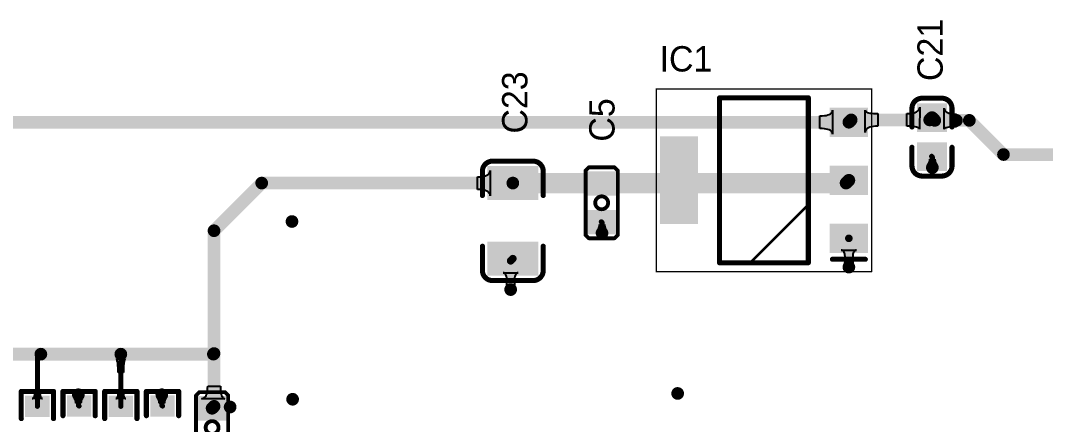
# Model space of a CAD drawing. Extents: x 244 to 457, y 184 to 319.
# Drawn here: x 345.35 to 385.78, y 266.9 to 282.83 of the extents above; entities that cross this region are included whole.
import ezdxf

# ---------------------------------------------------------------- set-up
doc = ezdxf.new("R2010")
doc.units = 0
doc.layers.get('0').update_dxf_attribs({"linetype": 'CONTINUOUS'})
for name, color, linetype in [('BOTTOMLAYER', 5, 'CONTINUOUS'), ('MECHANICAL13', 56, 'CONTINUOUS'), ('MECHANICAL15', 56, 'CONTINUOUS'), ('MULTILAYER', 9, 'CONTINUOUS'), ('TOPLAYER', 1, 'CONTINUOUS'), ('TOPOVERLAY', 2, 'CONTINUOUS'), ('TOPPASTE', 8, 'CONTINUOUS'), ('TOPSOLDER', 216, 'CONTINUOUS'), ('VIAHOLELAYER', 16, 'CONTINUOUS')]:
    doc.layers.add(name, color=color, linetype=linetype)

# ---------------------------------------------------------------- blocks, each defined once
blk = doc.blocks.new('R0603_9')
at = {"layer": 'TOPLAYER'}
for points in [[(-1.13, -0.381), (-0.495, -0.381), (-1.13, 0.381), (-0.495, 0.381)], [(0.495, -0.381), (1.13, -0.381), (0.495, 0.381), (1.13, 0.381)]]:
    blk.add_solid(points, dxfattribs=at)
at = {"layer": 'TOPOVERLAY', "const_width": 0.203}
for points in [[(-0.432, 0.637), (-1.388, 0.637)], [(-1.388, -0.637), (-1.388, 0.637)], [(1.4, 0.637), (0.33, 0.637)], [(1.4, -0.637), (1.4, 0.637)], [(-0.432, -0.637), (-1.388, -0.637)], [(1.4, -0.637), (0.33, -0.637)]]:
    blk.add_lwpolyline(points, dxfattribs=at)
at = {"layer": 'TOPOVERLAY', "const_width": 0.102}
for points in [[(-1.438, 0.637, 1), (-1.337, 0.637, 1)], [(-1.438, 0.637, 1), (-1.337, 0.637, 1)], [(-0.483, 0.637, 1), (-0.381, 0.637, 1)], [(0.279, 0.637, 1), (0.381, 0.637, 1)], [(1.349, 0.637, 1), (1.451, 0.637, 1)], [(1.349, 0.637, 1), (1.451, 0.637, 1)], [(-1.438, -0.637, 1), (-1.337, -0.637, 1)], [(-1.438, -0.637, 1), (-1.337, -0.637, 1)], [(-0.483, -0.637, 1), (-0.381, -0.637, 1)], [(0.279, -0.637, 1), (0.381, -0.637, 1)], [(1.349, -0.637, 1), (1.451, -0.637, 1)], [(1.349, -0.637, 1), (1.451, -0.637, 1)]]:
    blk.add_lwpolyline(points, format="xyb", close=True, dxfattribs=at)
at = {"layer": 'TOPPASTE'}
for points in [[(-1.13, -0.381), (-0.495, -0.381), (-1.13, 0.381), (-0.495, 0.381)], [(0.495, -0.381), (1.13, -0.381), (0.495, 0.381), (1.13, 0.381)]]:
    blk.add_solid(points, dxfattribs=at)
at = {"layer": 'TOPSOLDER'}
for points in [[(-1.232, -0.483), (-0.394, -0.483), (-1.232, 0.483), (-0.394, 0.483)], [(0.394, -0.483), (1.232, -0.483), (0.394, 0.483), (1.232, 0.483)]]:
    blk.add_solid(points, dxfattribs=at)
blk = doc.blocks.new('R0603_11')
at = {"layer": 'TOPLAYER'}
for points in [[(-1.13, -0.381), (-0.495, -0.381), (-1.13, 0.381), (-0.495, 0.381)], [(0.495, -0.381), (1.13, -0.381), (0.495, 0.381), (1.13, 0.381)]]:
    blk.add_solid(points, dxfattribs=at)
at = {"layer": 'TOPOVERLAY', "const_width": 0.203}
for points in [[(-0.432, 0.637), (-1.388, 0.637)], [(-1.388, -0.637), (-1.388, 0.637)], [(1.4, 0.637), (0.33, 0.637)], [(1.4, -0.637), (1.4, 0.637)], [(-0.432, -0.637), (-1.388, -0.637)], [(1.4, -0.637), (0.33, -0.637)]]:
    blk.add_lwpolyline(points, dxfattribs=at)
at = {"layer": 'TOPOVERLAY', "const_width": 0.102}
for points in [[(-1.438, 0.637, 1), (-1.337, 0.637, 1)], [(-1.438, 0.637, 1), (-1.337, 0.637, 1)], [(-0.483, 0.637, 1), (-0.381, 0.637, 1)], [(0.279, 0.637, 1), (0.381, 0.637, 1)], [(1.349, 0.637, 1), (1.451, 0.637, 1)], [(1.349, 0.637, 1), (1.451, 0.637, 1)], [(-1.438, -0.637, 1), (-1.337, -0.637, 1)], [(-1.438, -0.637, 1), (-1.337, -0.637, 1)], [(-0.483, -0.637, 1), (-0.381, -0.637, 1)], [(0.279, -0.637, 1), (0.381, -0.637, 1)], [(1.349, -0.637, 1), (1.451, -0.637, 1)], [(1.349, -0.637, 1), (1.451, -0.637, 1)]]:
    blk.add_lwpolyline(points, format="xyb", close=True, dxfattribs=at)
at = {"layer": 'TOPPASTE'}
for points in [[(-1.13, -0.381), (-0.495, -0.381), (-1.13, 0.381), (-0.495, 0.381)], [(0.495, -0.381), (1.13, -0.381), (0.495, 0.381), (1.13, 0.381)]]:
    blk.add_solid(points, dxfattribs=at)
at = {"layer": 'TOPSOLDER'}
for points in [[(-1.232, -0.483), (-0.394, -0.483), (-1.232, 0.483), (-0.394, 0.483)], [(0.394, -0.483), (1.232, -0.483), (0.394, 0.483), (1.232, 0.483)]]:
    blk.add_solid(points, dxfattribs=at)
blk = doc.blocks.new('SOT229P700X180_4N_17')
at = {"layer": 'MECHANICAL13', "const_width": 0.1}
for points in [[(1.752, 3.252), (-1.752, 3.252)], [(-1.752, 3.252), (-1.752, -3.252)], [(0.538, 3.252), (-1.752, 0.962)], [(1.752, 3.252), (1.752, -3.252)], [(1.752, -3.252), (-1.752, -3.252)]]:
    blk.add_lwpolyline(points, dxfattribs=at)
at = {"layer": 'MECHANICAL13', "const_width": 0.05}
for points in [[(-1.777, 3.252, 1), (-1.727, 3.252, 1)], [(-1.777, 3.252, 1), (-1.727, 3.252, 1)], [(0.513, 3.252, 1), (0.563, 3.252, 1)], [(1.727, 3.252, 1), (1.777, 3.252, 1)], [(1.727, 3.252, 1), (1.777, 3.252, 1)], [(-1.777, 0.962, 1), (-1.727, 0.962, 1)], [(-1.777, -3.252, 1), (-1.727, -3.252, 1)], [(-1.777, -3.252, 1), (-1.727, -3.252, 1)], [(1.727, -3.252, 1), (1.777, -3.252, 1)], [(1.727, -3.252, 1), (1.777, -3.252, 1)]]:
    blk.add_lwpolyline(points, format="xyb", close=True, dxfattribs=at)
at = {"layer": 'MECHANICAL15', "const_width": 0.05}
for points in [[(4.25, 3.605), (-4.25, 3.605)], [(-4.25, 3.605), (-4.25, -3.605)], [(4.25, 3.605), (4.25, -3.605)], [(4.25, -3.605), (-4.25, -3.605)]]:
    blk.add_lwpolyline(points, dxfattribs=at)
at = {"layer": 'MECHANICAL15', "const_width": 0.025}
for points in [[(-4.262, 3.605, 1), (-4.237, 3.605, 1)], [(-4.262, 3.605, 1), (-4.237, 3.605, 1)], [(4.237, 3.605, 1), (4.262, 3.605, 1)], [(4.237, 3.605, 1), (4.262, 3.605, 1)], [(-4.262, -3.605, 1), (-4.237, -3.605, 1)], [(-4.262, -3.605, 1), (-4.237, -3.605, 1)], [(4.237, -3.605, 1), (4.262, -3.605, 1)], [(4.237, -3.605, 1), (4.262, -3.605, 1)]]:
    blk.add_lwpolyline(points, format="xyb", close=True, dxfattribs=at)
at = {"layer": 'TOPLAYER'}
for points in [[(-4, 1.815), (-2.7, 1.815), (-4, 2.765), (-2.7, 2.765)], [(4, -1.625), (4, 1.625), (2.7, -1.625), (2.7, 1.625)], [(-4, -0.475), (-2.7, -0.475), (-4, 0.475), (-2.7, 0.475)], [(-4, -2.765), (-2.7, -2.765), (-4, -1.815), (-2.7, -1.815)]]:
    blk.add_solid(points, dxfattribs=at)
at = {"layer": 'TOPOVERLAY', "const_width": 0.2}
for points in [[(1.752, 3.252), (-1.752, 3.252)], [(-1.752, 3.252), (-1.752, -3.252)], [(1.752, 3.252), (1.752, -3.252)], [(-2.7, 3.115), (-4, 3.115)], [(1.752, -3.252), (-1.752, -3.252)]]:
    blk.add_lwpolyline(points, dxfattribs=at)
at = {"layer": 'TOPOVERLAY', "const_width": 0.1}
for points in [[(-1.802, 3.252, 1), (-1.702, 3.252, 1)], [(-1.802, 3.252, 1), (-1.702, 3.252, 1)], [(1.702, 3.252, 1), (1.802, 3.252, 1)], [(1.702, 3.252, 1), (1.802, 3.252, 1)], [(-4.05, 3.115, 1), (-3.95, 3.115, 1)], [(-2.75, 3.115, 1), (-2.65, 3.115, 1)], [(-1.802, -3.252, 1), (-1.702, -3.252, 1)], [(-1.802, -3.252, 1), (-1.702, -3.252, 1)], [(1.702, -3.252, 1), (1.802, -3.252, 1)], [(1.702, -3.252, 1), (1.802, -3.252, 1)]]:
    blk.add_lwpolyline(points, format="xyb", close=True, dxfattribs=at)
at = {"layer": 'TOPPASTE'}
for points in [[(-4, 1.815), (-2.7, 1.815), (-4, 2.765), (-2.7, 2.765)], [(4, -1.625), (4, 1.625), (2.7, -1.625), (2.7, 1.625)], [(-4, -0.475), (-2.7, -0.475), (-4, 0.475), (-2.7, 0.475)], [(-4, -2.765), (-2.7, -2.765), (-4, -1.815), (-2.7, -1.815)]]:
    blk.add_solid(points, dxfattribs=at)
at = {"layer": 'TOPSOLDER'}
for points in [[(-4.102, 1.713), (-2.598, 1.713), (-4.102, 2.867), (-2.598, 2.867)], [(4.102, -1.727), (4.102, 1.727), (2.598, -1.727), (2.598, 1.727)], [(-4.102, -0.577), (-2.598, -0.577), (-4.102, 0.577), (-2.598, 0.577)], [(-4.102, -2.867), (-2.598, -2.867), (-4.102, -1.713), (-2.598, -1.713)]]:
    blk.add_solid(points, dxfattribs=at)
blk = doc.blocks.new('1206_C_20')
at = {"layer": 'TOPLAYER'}
for points in [[(-2.055, -0.9), (-0.925, -0.9), (-2.055, 0.9), (-0.925, 0.9)], [(0.925, -0.9), (2.055, -0.9), (0.925, 0.9), (2.055, 0.9)]]:
    blk.add_solid(points, dxfattribs=at)
at = {"layer": 'TOPOVERLAY', "const_width": 0.2}
for points in [[(-2.355, 0.8, -0.414214), (-1.955, 1.2)], [(1.955, 1.2, -0.414214), (2.355, 0.8)], [(-1.955, -1.2, -0.414213), (-2.355, -0.8)], [(2.355, -0.8, -0.414214), (1.955, -1.2)]]:
    blk.add_lwpolyline(points, format="xyb", dxfattribs=at)
for points in [[(-1.955, 1.2), (-1, 1.2)], [(1, 1.2), (1.955, 1.2)], [(-2.355, 0.8), (-2.355, -0.8)], [(2.355, 0.8), (2.355, -0.8)], [(-1.955, -1.2), (-1, -1.2)], [(1, -1.2), (1.955, -1.2)]]:
    blk.add_lwpolyline(points, dxfattribs=at)
at = {"layer": 'TOPOVERLAY', "const_width": 0.1}
for points in [[(-2.005, 1.2, 1), (-1.905, 1.2, 1)], [(-2.005, 1.2, 1), (-1.905, 1.2, 1)], [(-1.05, 1.2, 1), (-0.95, 1.2, 1)], [(0.95, 1.2, 1), (1.05, 1.2, 1)], [(1.905, 1.2, 1), (2.005, 1.2, 1)], [(1.905, 1.2, 1), (2.005, 1.2, 1)], [(-2.405, 0.8, 1), (-2.305, 0.8, 1)], [(-2.405, 0.8, 1), (-2.305, 0.8, 1)], [(2.305, 0.8, 1), (2.405, 0.8, 1)], [(2.305, 0.8, 1), (2.405, 0.8, 1)], [(-2.405, -0.8, 1), (-2.305, -0.8, 1)], [(-2.405, -0.8, 1), (-2.305, -0.8, 1)], [(2.305, -0.8, 1), (2.405, -0.8, 1)], [(2.305, -0.8, 1), (2.405, -0.8, 1)], [(-2.005, -1.2, 1), (-1.905, -1.2, 1)], [(-2.005, -1.2, 1), (-1.905, -1.2, 1)], [(-1.05, -1.2, 1), (-0.95, -1.2, 1)], [(0.95, -1.2, 1), (1.05, -1.2, 1)], [(1.905, -1.2, 1), (2.005, -1.2, 1)], [(1.905, -1.2, 1), (2.005, -1.2, 1)]]:
    blk.add_lwpolyline(points, format="xyb", close=True, dxfattribs=at)
at = {"layer": 'TOPPASTE'}
for points in [[(-2.055, -0.9), (-0.925, -0.9), (-2.055, 0.9), (-0.925, 0.9)], [(0.925, -0.9), (2.055, -0.9), (0.925, 0.9), (2.055, 0.9)]]:
    blk.add_solid(points, dxfattribs=at)
at = {"layer": 'TOPSOLDER'}
for points in [[(-2.157, -1.002), (-0.823, -1.002), (-2.157, 1.002), (-0.823, 1.002)], [(0.823, -1.002), (2.157, -1.002), (0.823, 1.002), (2.157, 1.002)]]:
    blk.add_solid(points, dxfattribs=at)
blk = doc.blocks.new('0603_C_21')
at = {"layer": 'TOPLAYER'}
for points in [[(-1.235, -0.49), (-0.305, -0.49), (-1.235, 0.49), (-0.305, 0.49)], [(0.305, -0.49), (1.235, -0.49), (0.305, 0.49), (1.235, 0.49)]]:
    blk.add_solid(points, dxfattribs=at)
at = {"layer": 'TOPOVERLAY', "const_width": 0.2}
for points in [[(-1.535, 0.39, -0.414214), (-1.135, 0.79)], [(1.135, 0.79, -0.414213), (1.535, 0.39)], [(-1.135, -0.79, -0.414214), (-1.535, -0.39)], [(1.535, -0.39, -0.414213), (1.135, -0.79)]]:
    blk.add_lwpolyline(points, format="xyb", dxfattribs=at)
for points in [[(-1.135, 0.79), (-0.4, 0.79)], [(0.4, 0.79), (1.135, 0.79)], [(-1.535, 0.39), (-1.535, -0.39)], [(1.535, 0.39), (1.535, -0.39)], [(-1.135, -0.79), (-0.4, -0.79)], [(0.4, -0.79), (1.135, -0.79)]]:
    blk.add_lwpolyline(points, dxfattribs=at)
at = {"layer": 'TOPOVERLAY', "const_width": 0.1}
for points in [[(-1.185, 0.79, 1), (-1.085, 0.79, 1)], [(-1.185, 0.79, 1), (-1.085, 0.79, 1)], [(-0.45, 0.79, 1), (-0.35, 0.79, 1)], [(0.35, 0.79, 1), (0.45, 0.79, 1)], [(1.085, 0.79, 1), (1.185, 0.79, 1)], [(1.085, 0.79, 1), (1.185, 0.79, 1)], [(-1.585, 0.39, 1), (-1.485, 0.39, 1)], [(-1.585, 0.39, 1), (-1.485, 0.39, 1)], [(1.485, 0.39, 1), (1.585, 0.39, 1)], [(1.485, 0.39, 1), (1.585, 0.39, 1)], [(-1.585, -0.39, 1), (-1.485, -0.39, 1)], [(-1.585, -0.39, 1), (-1.485, -0.39, 1)], [(1.485, -0.39, 1), (1.585, -0.39, 1)], [(1.485, -0.39, 1), (1.585, -0.39, 1)], [(-1.185, -0.79, 1), (-1.085, -0.79, 1)], [(-1.185, -0.79, 1), (-1.085, -0.79, 1)], [(-0.45, -0.79, 1), (-0.35, -0.79, 1)], [(0.35, -0.79, 1), (0.45, -0.79, 1)], [(1.085, -0.79, 1), (1.185, -0.79, 1)], [(1.085, -0.79, 1), (1.185, -0.79, 1)]]:
    blk.add_lwpolyline(points, format="xyb", close=True, dxfattribs=at)
at = {"layer": 'TOPPASTE'}
for points in [[(-1.235, -0.49), (-0.305, -0.49), (-1.235, 0.49), (-0.305, 0.49)], [(0.305, -0.49), (1.235, -0.49), (0.305, 0.49), (1.235, 0.49)]]:
    blk.add_solid(points, dxfattribs=at)
at = {"layer": 'TOPSOLDER'}
for points in [[(-1.337, -0.592), (-0.203, -0.592), (-1.337, 0.592), (-0.203, 0.592)], [(0.203, -0.592), (1.337, -0.592), (0.203, 0.592), (1.337, 0.592)]]:
    blk.add_solid(points, dxfattribs=at)
blk = doc.blocks.new('R0603_30')
at = {"layer": 'TOPLAYER'}
for points in [[(-1.13, -0.381), (-0.495, -0.381), (-1.13, 0.381), (-0.495, 0.381)], [(0.495, -0.381), (1.13, -0.381), (0.495, 0.381), (1.13, 0.381)]]:
    blk.add_solid(points, dxfattribs=at)
at = {"layer": 'TOPOVERLAY', "const_width": 0.203}
for points in [[(-1.388, 0.637), (-0.432, 0.637)], [(-1.388, 0.637), (-1.388, -0.637)], [(0.33, 0.637), (1.4, 0.637)], [(1.4, 0.637), (1.4, -0.637)], [(-1.388, -0.637), (-0.432, -0.637)], [(0.33, -0.637), (1.4, -0.637)]]:
    blk.add_lwpolyline(points, dxfattribs=at)
at = {"layer": 'TOPOVERLAY', "const_width": 0.102}
for points in [[(-1.438, 0.637, 1), (-1.337, 0.637, 1)], [(-1.438, 0.637, 1), (-1.337, 0.637, 1)], [(-0.483, 0.637, 1), (-0.381, 0.637, 1)], [(0.279, 0.637, 1), (0.381, 0.637, 1)], [(1.349, 0.637, 1), (1.451, 0.637, 1)], [(1.349, 0.637, 1), (1.451, 0.637, 1)], [(-1.438, -0.637, 1), (-1.337, -0.637, 1)], [(-1.438, -0.637, 1), (-1.337, -0.637, 1)], [(-0.483, -0.637, 1), (-0.381, -0.637, 1)], [(0.279, -0.637, 1), (0.381, -0.637, 1)], [(1.349, -0.637, 1), (1.451, -0.637, 1)], [(1.349, -0.637, 1), (1.451, -0.637, 1)]]:
    blk.add_lwpolyline(points, format="xyb", close=True, dxfattribs=at)
at = {"layer": 'TOPPASTE'}
for points in [[(-1.13, -0.381), (-0.495, -0.381), (-1.13, 0.381), (-0.495, 0.381)], [(0.495, -0.381), (1.13, -0.381), (0.495, 0.381), (1.13, 0.381)]]:
    blk.add_solid(points, dxfattribs=at)
at = {"layer": 'TOPSOLDER'}
for points in [[(-1.232, -0.483), (-0.394, -0.483), (-1.232, 0.483), (-0.394, 0.483)], [(0.394, -0.483), (1.232, -0.483), (0.394, 0.483), (1.232, 0.483)]]:
    blk.add_solid(points, dxfattribs=at)
blk = doc.blocks.new('R0603_37')
at = {"layer": 'TOPLAYER'}
for points in [[(-1.13, -0.381), (-0.495, -0.381), (-1.13, 0.381), (-0.495, 0.381)], [(0.495, -0.381), (1.13, -0.381), (0.495, 0.381), (1.13, 0.381)]]:
    blk.add_solid(points, dxfattribs=at)
at = {"layer": 'TOPOVERLAY', "const_width": 0.203}
for points in [[(-1.388, 0.637), (-0.432, 0.637)], [(-1.388, 0.637), (-1.388, -0.637)], [(0.33, 0.637), (1.4, 0.637)], [(1.4, 0.637), (1.4, -0.637)], [(-1.388, -0.637), (-0.432, -0.637)], [(0.33, -0.637), (1.4, -0.637)]]:
    blk.add_lwpolyline(points, dxfattribs=at)
at = {"layer": 'TOPOVERLAY', "const_width": 0.102}
for points in [[(-1.438, 0.637, 1), (-1.337, 0.637, 1)], [(-1.438, 0.637, 1), (-1.337, 0.637, 1)], [(-0.483, 0.637, 1), (-0.381, 0.637, 1)], [(0.279, 0.637, 1), (0.381, 0.637, 1)], [(1.349, 0.637, 1), (1.451, 0.637, 1)], [(1.349, 0.637, 1), (1.451, 0.637, 1)], [(-1.438, -0.637, 1), (-1.337, -0.637, 1)], [(-1.438, -0.637, 1), (-1.337, -0.637, 1)], [(-0.483, -0.637, 1), (-0.381, -0.637, 1)], [(0.279, -0.637, 1), (0.381, -0.637, 1)], [(1.349, -0.637, 1), (1.451, -0.637, 1)], [(1.349, -0.637, 1), (1.451, -0.637, 1)]]:
    blk.add_lwpolyline(points, format="xyb", close=True, dxfattribs=at)
at = {"layer": 'TOPPASTE'}
for points in [[(-1.13, -0.381), (-0.495, -0.381), (-1.13, 0.381), (-0.495, 0.381)], [(0.495, -0.381), (1.13, -0.381), (0.495, 0.381), (1.13, 0.381)]]:
    blk.add_solid(points, dxfattribs=at)
at = {"layer": 'TOPSOLDER'}
for points in [[(-1.232, -0.483), (-0.394, -0.483), (-1.232, 0.483), (-0.394, 0.483)], [(0.394, -0.483), (1.232, -0.483), (0.394, 0.483), (1.232, 0.483)]]:
    blk.add_solid(points, dxfattribs=at)
blk = doc.blocks.new('C0603_55')
at = {"layer": 'TOPLAYER'}
for points in [[(-1.143, 0.508), (-1.143, -0.508), (-0.381, 0.508), (-0.381, -0.508)], [(0.381, 0.508), (0.381, -0.508), (1.143, 0.508), (1.143, -0.508)]]:
    blk.add_solid(points, dxfattribs=at)
at = {"layer": 'TOPOVERLAY', "const_width": 0.152}
for points in [[(-1.397, 0.508), (-1.27, 0.635)], [(-1.397, -0.508), (-1.397, 0.508)], [(1.27, 0.635), (-1.27, 0.635)], [(1.397, 0.508), (1.27, 0.635)], [(1.397, -0.508), (1.397, 0.508)], [(-1.27, -0.635), (-1.397, -0.508)], [(1.27, -0.635), (-1.27, -0.635)], [(1.27, -0.635), (1.397, -0.508)]]:
    blk.add_lwpolyline(points, dxfattribs=at)
at = {"layer": 'TOPOVERLAY'}
for points, const_width in [([(-1.435, 0.508, 1), (-1.359, 0.508, 1)], 0.0762), ([(-1.435, 0.508, 1), (-1.359, 0.508, 1)], 0.0762), ([(-1.308, 0.635, 1), (-1.232, 0.635, 1)], 0.0762), ([(-1.308, 0.635, 1), (-1.232, 0.635, 1)], 0.0762), ([(1.232, 0.635, 1), (1.308, 0.635, 1)], 0.0762), ([(1.232, 0.635, 1), (1.308, 0.635, 1)], 0.0762), ([(1.359, 0.508, 1), (1.435, 0.508, 1)], 0.0762), ([(1.359, 0.508, 1), (1.435, 0.508, 1)], 0.0762), ([(0.254, 0, 1), (-0.254, 0, 1)], 0.152), ([(-0.292, 0, 1), (-0.216, 0, 1)], 0.0762), ([(0.216, 0, 1), (0.292, 0, 1)], 0.0762), ([(-1.435, -0.508, 1), (-1.359, -0.508, 1)], 0.0762), ([(-1.435, -0.508, 1), (-1.359, -0.508, 1)], 0.0762), ([(-1.308, -0.635, 1), (-1.232, -0.635, 1)], 0.0762), ([(-1.308, -0.635, 1), (-1.232, -0.635, 1)], 0.0762), ([(1.232, -0.635, 1), (1.308, -0.635, 1)], 0.0762), ([(1.232, -0.635, 1), (1.308, -0.635, 1)], 0.0762), ([(1.359, -0.508, 1), (1.435, -0.508, 1)], 0.0762), ([(1.359, -0.508, 1), (1.435, -0.508, 1)], 0.0762)]:
    blk.add_lwpolyline(points, format="xyb", close=True, dxfattribs=dict(at, const_width=const_width))
at = {"layer": 'TOPPASTE'}
for points in [[(-1.143, 0.508), (-1.143, -0.508), (-0.381, 0.508), (-0.381, -0.508)], [(0.381, 0.508), (0.381, -0.508), (1.143, 0.508), (1.143, -0.508)]]:
    blk.add_solid(points, dxfattribs=at)
at = {"layer": 'TOPSOLDER'}
for points in [[(-1.245, 0.61), (-1.245, -0.61), (-0.279, 0.61), (-0.279, -0.61)], [(0.279, 0.61), (0.279, -0.61), (1.245, 0.61), (1.245, -0.61)]]:
    blk.add_solid(points, dxfattribs=at)
blk = doc.blocks.new('C0603_56')
at = {"layer": 'TOPLAYER'}
for points in [[(-1.143, 0.508), (-1.143, -0.508), (-0.381, 0.508), (-0.381, -0.508)], [(0.381, 0.508), (0.381, -0.508), (1.143, 0.508), (1.143, -0.508)]]:
    blk.add_solid(points, dxfattribs=at)
at = {"layer": 'TOPOVERLAY', "const_width": 0.152}
for points in [[(-1.397, 0.508), (-1.27, 0.635)], [(-1.397, -0.508), (-1.397, 0.508)], [(1.27, 0.635), (-1.27, 0.635)], [(1.397, 0.508), (1.27, 0.635)], [(1.397, -0.508), (1.397, 0.508)], [(-1.27, -0.635), (-1.397, -0.508)], [(1.27, -0.635), (-1.27, -0.635)], [(1.27, -0.635), (1.397, -0.508)]]:
    blk.add_lwpolyline(points, dxfattribs=at)
at = {"layer": 'TOPOVERLAY'}
for points, const_width in [([(-1.435, 0.508, 1), (-1.359, 0.508, 1)], 0.0762), ([(-1.435, 0.508, 1), (-1.359, 0.508, 1)], 0.0762), ([(-1.308, 0.635, 1), (-1.232, 0.635, 1)], 0.0762), ([(-1.308, 0.635, 1), (-1.232, 0.635, 1)], 0.0762), ([(1.232, 0.635, 1), (1.308, 0.635, 1)], 0.0762), ([(1.232, 0.635, 1), (1.308, 0.635, 1)], 0.0762), ([(1.359, 0.508, 1), (1.435, 0.508, 1)], 0.0762), ([(1.359, 0.508, 1), (1.435, 0.508, 1)], 0.0762), ([(0.254, 0, 1), (-0.254, 0, 1)], 0.152), ([(-0.292, 0, 1), (-0.216, 0, 1)], 0.0762), ([(0.216, 0, 1), (0.292, 0, 1)], 0.0762), ([(-1.435, -0.508, 1), (-1.359, -0.508, 1)], 0.0762), ([(-1.435, -0.508, 1), (-1.359, -0.508, 1)], 0.0762), ([(-1.308, -0.635, 1), (-1.232, -0.635, 1)], 0.0762), ([(-1.308, -0.635, 1), (-1.232, -0.635, 1)], 0.0762), ([(1.232, -0.635, 1), (1.308, -0.635, 1)], 0.0762), ([(1.232, -0.635, 1), (1.308, -0.635, 1)], 0.0762), ([(1.359, -0.508, 1), (1.435, -0.508, 1)], 0.0762), ([(1.359, -0.508, 1), (1.435, -0.508, 1)], 0.0762)]:
    blk.add_lwpolyline(points, format="xyb", close=True, dxfattribs=dict(at, const_width=const_width))
at = {"layer": 'TOPPASTE'}
for points in [[(-1.143, 0.508), (-1.143, -0.508), (-0.381, 0.508), (-0.381, -0.508)], [(0.381, 0.508), (0.381, -0.508), (1.143, 0.508), (1.143, -0.508)]]:
    blk.add_solid(points, dxfattribs=at)
at = {"layer": 'TOPSOLDER'}
for points in [[(-1.245, 0.61), (-1.245, -0.61), (-0.279, 0.61), (-0.279, -0.61)], [(0.279, 0.61), (0.279, -0.61), (1.245, 0.61), (1.245, -0.61)]]:
    blk.add_solid(points, dxfattribs=at)

msp = doc.modelspace()

# ---------------------------------------------------------------- linework, layer by layer
at = {"layer": 'BOTTOMLAYER', "const_width": 0.5}
for points in [[(382.272, 278.894), (382.78, 278.894)], [(382.78, 278.894), (384.127, 277.548)], [(384.127, 277.548), (403.761, 277.548)]]:
    msp.add_lwpolyline(points, dxfattribs=at)
at = {"layer": 'BOTTOMLAYER', "const_width": 0.25}
for points in [[(382.147, 278.894, 1), (382.397, 278.894, 1)], [(382.147, 278.894, 1), (382.397, 278.894, 1)], [(382.655, 278.894, 1), (382.905, 278.894, 1)], [(382.655, 278.894, 1), (382.905, 278.894, 1)], [(384.002, 277.548, 1), (384.252, 277.548, 1)], [(384.002, 277.548, 1), (384.252, 277.548, 1)], [(381.196, 277.033, 1), (381.446, 277.033, 1)], [(355.935, 274.906, 1), (356.185, 274.906, 1)], [(368.166, 274.45, 1), (368.416, 274.45, 1)], [(377.903, 273.107, 1), (378.153, 273.107, 1)], [(364.561, 272.222, 1), (364.811, 272.222, 1)], [(347.51, 268.074, 1), (347.76, 268.074, 1)], [(350.801, 268.074, 1), (351.051, 268.074, 1)], [(355.96, 267.896, 1), (356.21, 267.896, 1)], [(371.149, 268.125, 1), (371.399, 268.125, 1)], [(353.496, 267.591, 1), (353.746, 267.591, 1)]]:
    msp.add_lwpolyline(points, format="xyb", close=True, dxfattribs=at)
at = {"layer": 'MULTILAYER', "const_width": 0.25}
for points in [[(382.147, 278.894, 1), (382.397, 278.894, 1)], [(381.196, 277.033, 1), (381.446, 277.033, 1)], [(355.935, 274.906, 1), (356.185, 274.906, 1)], [(368.166, 274.45, 1), (368.416, 274.45, 1)], [(377.903, 273.107, 1), (378.153, 273.107, 1)], [(364.561, 272.222, 1), (364.811, 272.222, 1)], [(347.51, 268.074, 1), (347.76, 268.074, 1)], [(350.801, 268.074, 1), (351.051, 268.074, 1)], [(355.96, 267.896, 1), (356.21, 267.896, 1)], [(371.149, 268.125, 1), (371.399, 268.125, 1)], [(353.496, 267.591, 1), (353.746, 267.591, 1)]]:
    msp.add_lwpolyline(points, format="xyb", close=True, dxfattribs=at)
at = {"layer": 'TOPLAYER'}
for p, q in [((380.818, 279.365), (380.823, 279.413)), ((380.823, 279.413), (380.82, 278.542)), ((376.881, 279.072), (376.976, 279.074)), ((376.881, 278.572), (376.881, 279.072)), ((376.976, 279.074), (377.061, 279.081)), ((377.061, 279.081), (377.136, 279.092)), ((377.136, 279.092), (377.201, 279.108)), ((377.201, 279.108), (377.256, 279.127)), ((377.256, 279.127), (377.301, 279.152)), ((377.301, 279.152), (377.336, 279.181)), ((377.336, 279.181), (377.361, 279.214)), ((377.361, 279.214), (377.376, 279.252)), ((377.376, 279.252), (377.381, 279.294)), ((377.381, 279.294), (377.381, 278.35)), ((378.672, 278.413), (378.675, 279.294)), ((378.675, 279.294), (378.68, 279.269)), ((378.68, 279.269), (378.695, 279.247)), ((378.695, 279.247), (378.72, 279.227)), ((378.72, 279.227), (378.755, 279.21)), ((378.755, 279.21), (378.8, 279.196)), ((378.8, 279.196), (378.855, 279.184)), ((378.855, 279.184), (378.92, 279.175)), ((378.92, 279.175), (378.995, 279.168)), ((378.995, 279.168), (379.175, 279.163)), ((379.175, 279.163), (379.175, 278.663)), ((380.32, 279.163), (380.416, 279.165)), ((380.32, 278.663), (380.32, 279.163)), ((380.416, 279.165), (380.501, 279.173)), ((380.501, 279.173), (380.576, 279.185)), ((380.576, 279.185), (380.642, 279.203)), ((380.642, 279.203), (380.697, 279.225)), ((380.697, 279.225), (380.742, 279.253)), ((380.742, 279.253), (380.778, 279.285)), ((380.778, 279.285), (380.803, 279.323)), ((380.803, 279.323), (380.818, 279.365)), ((381.794, 278.542), (381.794, 279.372)), ((381.794, 279.372), (381.799, 279.329)), ((381.799, 279.329), (381.813, 279.29)), ((381.813, 279.29), (381.837, 279.256)), ((381.837, 279.256), (381.871, 279.226)), ((381.871, 279.226), (381.914, 279.201)), ((381.914, 279.201), (381.966, 279.181)), ((381.966, 279.181), (382.028, 279.165)), ((382.028, 279.165), (382.1, 279.153)), ((382.1, 279.153), (382.182, 279.146)), ((382.182, 279.146), (382.272, 279.144)), ((382.272, 279.144), (382.272, 278.644)), ((378.798, 278.6), (378.753, 278.573)), ((378.853, 278.623), (378.798, 278.6)), ((378.919, 278.64), (378.853, 278.623)), ((378.994, 278.653), (378.919, 278.64)), ((379.079, 278.66), (378.994, 278.653)), ((379.175, 278.663), (379.079, 278.66)), ((380.415, 278.662), (380.32, 278.663)), ((380.575, 278.652), (380.415, 278.662)), ((380.64, 278.644), (380.575, 278.652)), ((380.695, 278.633), (380.64, 278.644)), ((380.74, 278.619), (380.695, 278.633)), ((380.775, 278.604), (380.74, 278.619)), ((380.8, 278.585), (380.775, 278.604)), ((381.837, 278.594), (381.813, 278.579)), ((381.871, 278.607), (381.837, 278.594)), ((381.914, 278.619), (381.871, 278.607)), ((381.966, 278.628), (381.914, 278.619)), ((382.182, 278.643), (381.966, 278.628)), ((382.272, 278.644), (382.182, 278.643)), ((376.976, 278.57), (376.881, 278.572)), ((377.061, 278.563), (376.976, 278.57)), ((377.136, 278.552), (377.061, 278.563)), ((377.201, 278.536), (377.136, 278.552)), ((377.256, 278.517), (377.201, 278.536)), ((377.301, 278.492), (377.256, 278.517)), ((377.336, 278.463), (377.301, 278.492)), ((377.361, 278.43), (377.336, 278.463)), ((377.376, 278.392), (377.361, 278.43)), ((377.381, 278.35), (377.376, 278.392)), ((378.677, 278.46), (378.672, 278.413)), ((378.692, 278.503), (378.677, 278.46)), ((378.717, 278.54), (378.692, 278.503)), ((378.753, 278.573), (378.717, 278.54)), ((380.815, 278.565), (380.8, 278.585)), ((380.82, 278.542), (380.815, 278.565)), ((381.799, 278.561), (381.794, 278.542)), ((381.813, 278.579), (381.799, 278.561)), ((381.164, 277.194), (381.175, 277.206)), ((381.479, 277.194), (381.164, 277.194)), ((381.175, 277.206), (381.185, 277.219)), ((381.185, 277.219), (381.193, 277.233)), ((381.193, 277.233), (381.201, 277.249)), ((381.201, 277.249), (381.207, 277.266)), ((381.207, 277.266), (381.212, 277.284)), ((381.212, 277.284), (381.216, 277.304)), ((381.216, 277.304), (381.219, 277.324)), ((381.219, 277.324), (381.221, 277.346)), ((381.221, 277.37), (381.421, 277.37)), ((381.221, 277.346), (381.221, 277.37)), ((381.421, 277.37), (381.422, 277.346)), ((381.422, 277.346), (381.424, 277.324)), ((381.424, 277.324), (381.426, 277.304)), ((381.426, 277.304), (381.431, 277.284)), ((381.431, 277.284), (381.436, 277.266)), ((381.436, 277.266), (381.442, 277.249)), ((381.442, 277.249), (381.449, 277.233)), ((381.449, 277.233), (381.458, 277.219)), ((381.458, 277.219), (381.468, 277.206)), ((381.468, 277.206), (381.479, 277.194)), ((363.375, 276.672), (363.47, 276.674)), ((363.375, 276.172), (363.375, 276.672)), ((363.47, 276.674), (363.556, 276.682)), ((363.556, 276.682), (363.631, 276.694)), ((363.631, 276.694), (363.697, 276.712)), ((363.697, 276.712), (363.752, 276.734)), ((363.752, 276.734), (363.797, 276.762)), ((363.797, 276.762), (363.833, 276.794)), ((363.833, 276.794), (363.858, 276.832)), ((363.858, 276.832), (363.873, 276.874)), ((363.873, 276.874), (363.878, 276.922)), ((363.878, 276.922), (363.878, 275.922)), ((363.47, 276.169), (363.375, 276.172)), ((363.556, 276.162), (363.47, 276.169)), ((363.631, 276.149), (363.556, 276.162)), ((363.697, 276.132), (363.631, 276.149)), ((363.752, 276.109), (363.697, 276.132)), ((363.797, 276.082), (363.752, 276.109)), ((363.833, 276.049), (363.797, 276.082)), ((363.858, 276.012), (363.833, 276.049)), ((363.873, 275.969), (363.858, 276.012)), ((363.878, 275.922), (363.873, 275.969)), ((368.134, 274.611), (368.145, 274.623)), ((368.449, 274.611), (368.134, 274.611)), ((368.145, 274.623), (368.154, 274.636)), ((368.154, 274.636), (368.163, 274.65)), ((368.163, 274.65), (368.17, 274.666)), ((368.17, 274.666), (368.177, 274.683)), ((368.177, 274.683), (368.182, 274.701)), ((368.182, 274.701), (368.186, 274.721)), ((368.186, 274.721), (368.189, 274.742)), ((368.189, 274.742), (368.191, 274.764)), ((368.191, 274.787), (368.391, 274.787)), ((368.191, 274.764), (368.191, 274.787)), ((368.391, 274.787), (368.392, 274.764)), ((368.392, 274.764), (368.393, 274.742)), ((368.393, 274.742), (368.396, 274.721)), ((368.396, 274.721), (368.4, 274.701)), ((368.4, 274.701), (368.405, 274.683)), ((368.405, 274.683), (368.412, 274.666)), ((368.412, 274.666), (368.419, 274.65)), ((368.419, 274.65), (368.428, 274.636)), ((368.428, 274.636), (368.438, 274.623)), ((368.438, 274.623), (368.449, 274.611)), ((377.756, 273.77), (377.728, 273.773)), ((377.728, 273.773), (378.328, 273.773)), ((377.782, 273.761), (377.756, 273.77)), ((377.804, 273.746), (377.782, 273.761)), ((377.824, 273.725), (377.804, 273.746)), ((378.251, 273.746), (378.232, 273.725)), ((378.274, 273.761), (378.251, 273.746)), ((378.299, 273.77), (378.274, 273.761)), ((378.328, 273.773), (378.299, 273.77)), ((377.84, 273.697), (377.824, 273.725)), ((377.854, 273.664), (377.84, 273.697)), ((377.864, 273.625), (377.854, 273.664)), ((377.872, 273.579), (377.864, 273.625)), ((377.876, 273.528), (377.872, 273.579)), ((377.878, 273.47), (377.876, 273.528)), ((377.876, 273.307), (377.878, 273.384)), ((378.178, 273.47), (377.878, 273.47)), ((377.878, 273.41), (378.178, 273.41)), ((377.878, 273.384), (377.878, 273.41)), ((378.179, 273.528), (378.178, 273.47)), ((378.178, 273.41), (378.185, 273.268)), ((378.184, 273.579), (378.179, 273.528)), ((378.191, 273.625), (378.184, 273.579)), ((378.202, 273.664), (378.191, 273.625)), ((378.215, 273.697), (378.202, 273.664)), ((378.232, 273.725), (378.215, 273.697)), ((377.87, 273.268), (377.872, 273.271)), ((378.185, 273.268), (377.87, 273.268)), ((377.872, 273.271), (377.873, 273.276)), ((377.873, 273.276), (377.874, 273.284)), ((377.874, 273.284), (377.876, 273.307)), ((364.415, 272.88), (364.386, 272.883)), ((364.386, 272.883), (364.986, 272.883)), ((364.44, 272.871), (364.415, 272.88)), ((364.463, 272.856), (364.44, 272.871)), ((364.482, 272.834), (364.463, 272.856)), ((364.499, 272.807), (364.482, 272.834)), ((364.512, 272.774), (364.499, 272.807)), ((364.523, 272.734), (364.512, 272.774)), ((364.53, 272.689), (364.523, 272.734)), ((364.535, 272.637), (364.53, 272.689)), ((364.536, 272.58), (364.535, 272.637)), ((364.836, 272.58), (364.536, 272.58)), ((364.536, 272.524), (364.836, 272.524)), ((364.536, 272.499), (364.536, 272.524)), ((364.838, 272.637), (364.836, 272.58)), ((364.836, 272.524), (364.844, 272.382)), ((364.842, 272.689), (364.838, 272.637)), ((364.85, 272.734), (364.842, 272.689)), ((364.86, 272.774), (364.85, 272.734)), ((364.874, 272.807), (364.86, 272.774)), ((364.89, 272.834), (364.874, 272.807)), ((364.91, 272.856), (364.89, 272.834)), ((364.932, 272.871), (364.91, 272.856)), ((364.958, 272.88), (364.932, 272.871)), ((364.986, 272.883), (364.958, 272.88)), ((364.529, 272.382), (364.53, 272.385)), ((364.844, 272.382), (364.529, 272.382)), ((364.53, 272.385), (364.532, 272.39)), ((364.532, 272.39), (364.533, 272.398)), ((364.533, 272.398), (364.535, 272.421)), ((364.535, 272.421), (364.536, 272.499)), ((349.147, 269.478), (349.132, 269.497)), ((349.132, 269.497), (349.486, 269.497)), ((349.147, 269.478), (349.132, 269.497)), ((349.132, 269.497), (349.486, 269.497)), ((349.16, 269.451), (349.147, 269.478)), ((349.16, 269.451), (349.147, 269.478)), ((349.171, 269.415), (349.16, 269.451)), ((349.171, 269.415), (349.16, 269.451)), ((349.181, 269.372), (349.171, 269.415)), ((349.181, 269.372), (349.171, 269.415)), ((349.19, 269.321), (349.181, 269.372)), ((349.19, 269.321), (349.181, 269.372)), ((349.208, 269.036), (349.19, 269.321)), ((349.208, 269.036), (349.19, 269.321)), ((349.428, 269.321), (349.416, 269.194)), ((349.428, 269.321), (349.416, 269.194)), ((349.437, 269.372), (349.428, 269.321)), ((349.437, 269.372), (349.428, 269.321)), ((349.447, 269.415), (349.437, 269.372)), ((349.447, 269.415), (349.437, 269.372)), ((349.458, 269.451), (349.447, 269.415)), ((349.458, 269.451), (349.447, 269.415)), ((349.471, 269.478), (349.458, 269.451)), ((349.471, 269.478), (349.458, 269.451)), ((349.486, 269.497), (349.471, 269.478)), ((349.486, 269.497), (349.471, 269.478)), ((349.209, 268.945), (349.208, 269.036)), ((349.209, 268.945), (349.208, 269.036)), ((349.409, 268.945), (349.209, 268.945)), ((349.409, 268.945), (349.209, 268.945)), ((349.41, 269.036), (349.409, 268.945)), ((349.41, 269.036), (349.409, 268.945)), ((349.416, 269.194), (349.41, 269.036)), ((349.416, 269.194), (349.41, 269.036)), ((345.914, 268.058), (345.917, 268.092)), ((345.917, 268.092), (345.918, 268.131)), ((345.918, 268.131), (346.118, 268.131)), ((346.118, 268.131), (346.119, 268.092)), ((346.119, 268.092), (346.122, 268.058)), ((349.205, 268.058), (349.208, 268.092)), ((349.208, 268.092), (349.209, 268.131)), ((349.209, 268.131), (349.409, 268.131)), ((349.409, 268.131), (349.41, 268.092)), ((349.41, 268.092), (349.413, 268.058)), ((352.674, 268.043), (352.696, 268.098)), ((352.696, 268.098), (352.714, 268.163)), ((352.714, 268.163), (352.726, 268.238)), ((352.726, 268.238), (352.734, 268.323)), ((352.734, 268.323), (352.736, 268.418)), ((352.736, 268.418), (353.236, 268.418)), ((353.236, 268.418), (353.238, 268.323)), ((353.238, 268.323), (353.252, 268.163)), ((353.252, 268.163), (353.265, 268.098)), ((353.265, 268.098), (353.281, 268.043)), ((345.818, 267.928), (345.837, 267.93)), ((346.218, 267.928), (345.818, 267.928)), ((345.837, 267.93), (345.854, 267.936)), ((345.854, 267.936), (345.869, 267.946)), ((345.869, 267.946), (345.882, 267.96)), ((345.882, 267.96), (345.893, 267.979)), ((345.893, 267.979), (345.902, 268.001)), ((345.902, 268.001), (345.909, 268.027)), ((345.909, 268.027), (345.914, 268.058)), ((346.122, 268.058), (346.127, 268.027)), ((346.127, 268.027), (346.134, 268.001)), ((346.134, 268.001), (346.143, 267.979)), ((346.143, 267.979), (346.154, 267.96)), ((346.154, 267.96), (346.167, 267.946)), ((346.167, 267.946), (346.182, 267.936)), ((346.182, 267.936), (346.199, 267.93)), ((346.199, 267.93), (346.218, 267.928)), ((347.489, 267.901), (347.478, 267.913)), ((347.478, 267.913), (347.793, 267.913)), ((347.498, 267.888), (347.489, 267.901)), ((347.507, 267.874), (347.498, 267.888)), ((347.505, 267.94), (347.511, 267.942)), ((347.766, 267.94), (347.505, 267.94)), ((347.515, 267.858), (347.507, 267.874)), ((347.511, 267.942), (347.516, 267.946)), ((347.521, 267.841), (347.515, 267.858)), ((347.516, 267.946), (347.52, 267.952)), ((347.52, 267.952), (347.524, 267.962)), ((347.526, 267.823), (347.521, 267.841)), ((347.524, 267.962), (347.528, 267.974)), ((347.53, 267.803), (347.526, 267.823)), ((347.528, 267.974), (347.53, 267.988)), ((347.53, 267.988), (347.533, 268.006)), ((347.533, 267.783), (347.53, 267.803)), ((347.533, 268.006), (347.535, 268.048)), ((347.535, 267.761), (347.533, 267.783)), ((347.535, 268.074), (347.735, 268.074)), ((347.535, 268.048), (347.535, 268.074)), ((347.535, 267.737), (347.535, 267.761)), ((347.735, 267.737), (347.535, 267.737)), ((347.735, 268.074), (347.736, 268.048)), ((347.736, 267.761), (347.735, 267.737)), ((347.736, 268.048), (347.74, 267.988)), ((347.738, 267.783), (347.736, 267.761)), ((347.74, 267.803), (347.738, 267.783)), ((347.74, 267.988), (347.743, 267.974)), ((347.744, 267.823), (347.74, 267.803)), ((347.743, 267.974), (347.746, 267.962)), ((347.75, 267.841), (347.744, 267.823)), ((347.746, 267.962), (347.75, 267.952)), ((347.75, 267.952), (347.755, 267.946)), ((347.756, 267.858), (347.75, 267.841)), ((347.755, 267.946), (347.76, 267.942)), ((347.763, 267.874), (347.756, 267.858)), ((347.76, 267.942), (347.766, 267.94)), ((347.772, 267.888), (347.763, 267.874)), ((347.782, 267.901), (347.772, 267.888)), ((347.793, 267.913), (347.782, 267.901)), ((349.109, 267.928), (349.128, 267.93)), ((349.509, 267.928), (349.109, 267.928)), ((349.128, 267.93), (349.145, 267.936)), ((349.145, 267.936), (349.16, 267.946)), ((349.16, 267.946), (349.173, 267.96)), ((349.173, 267.96), (349.184, 267.979)), ((349.184, 267.979), (349.193, 268.001)), ((349.193, 268.001), (349.2, 268.027)), ((349.2, 268.027), (349.205, 268.058)), ((349.413, 268.058), (349.418, 268.027)), ((349.418, 268.027), (349.425, 268.001)), ((349.425, 268.001), (349.434, 267.979)), ((349.434, 267.979), (349.445, 267.96)), ((349.445, 267.96), (349.458, 267.946)), ((349.458, 267.946), (349.473, 267.936)), ((349.473, 267.936), (349.49, 267.93)), ((349.49, 267.93), (349.509, 267.928)), ((350.779, 267.901), (350.768, 267.913)), ((350.768, 267.913), (351.083, 267.913)), ((350.789, 267.888), (350.779, 267.901)), ((350.798, 267.874), (350.789, 267.888)), ((350.796, 267.94), (350.801, 267.942)), ((351.056, 267.94), (350.796, 267.94)), ((350.805, 267.858), (350.798, 267.874)), ((350.801, 267.942), (350.807, 267.946)), ((350.812, 267.841), (350.805, 267.858)), ((350.807, 267.946), (350.811, 267.952)), ((350.811, 267.952), (350.815, 267.962)), ((350.817, 267.823), (350.812, 267.841)), ((350.815, 267.962), (350.818, 267.974)), ((350.821, 267.803), (350.817, 267.823)), ((350.818, 267.974), (350.821, 267.988)), ((350.821, 267.988), (350.823, 268.006)), ((350.824, 267.783), (350.821, 267.803)), ((350.823, 268.006), (350.826, 268.048)), ((350.825, 267.761), (350.824, 267.783)), ((350.826, 267.737), (350.825, 267.761)), ((350.826, 268.074), (351.026, 268.074)), ((350.826, 268.048), (350.826, 268.074)), ((351.026, 267.737), (350.826, 267.737)), ((351.026, 268.074), (351.026, 268.048)), ((351.026, 268.048), (351.031, 267.988)), ((351.027, 267.761), (351.026, 267.737)), ((351.028, 267.783), (351.027, 267.761)), ((351.031, 267.803), (351.028, 267.783)), ((351.031, 267.988), (351.034, 267.974)), ((351.035, 267.823), (351.031, 267.803)), ((351.034, 267.974), (351.037, 267.962)), ((351.04, 267.841), (351.035, 267.823)), ((351.037, 267.962), (351.041, 267.952)), ((351.047, 267.858), (351.04, 267.841)), ((351.041, 267.952), (351.045, 267.946)), ((351.045, 267.946), (351.051, 267.942)), ((351.054, 267.874), (351.047, 267.858)), ((351.051, 267.942), (351.056, 267.94)), ((351.063, 267.888), (351.054, 267.874)), ((351.073, 267.901), (351.063, 267.888)), ((351.083, 267.913), (351.073, 267.901)), ((352.486, 267.918), (352.534, 267.923)), ((353.415, 267.918), (352.486, 267.918)), ((352.534, 267.923), (352.576, 267.938)), ((352.576, 267.938), (352.614, 267.963)), ((352.614, 267.963), (352.646, 267.998)), ((352.646, 267.998), (352.674, 268.043)), ((353.281, 268.043), (353.301, 267.998)), ((353.301, 267.998), (353.324, 267.963)), ((353.324, 267.963), (353.351, 267.938)), ((353.351, 267.938), (353.381, 267.923)), ((353.381, 267.923), (353.415, 267.918))]:
    msp.add_line(p, q, dxfattribs=at)
for points, const_width in [([(335.515, 278.822), (378.028, 278.822)], 0.5), ([(378.028, 278.822), (378.119, 278.913)], 0.5), ([(378.119, 278.913), (381.216, 278.913)], 0.5), ([(381.216, 278.913), (381.307, 279.004)], 0.5), ([(381.307, 279.004), (381.417, 278.894)], 0.5), ([(381.417, 278.894), (382.272, 278.894)], 0.5), ([(381.293, 277.478), (381.307, 277.464)], 0.2), ([(381.307, 277.464), (381.321, 277.45)], 0.2), ([(381.321, 277.033), (381.321, 277.45)], 0.2), ([(352.986, 274.542), (354.866, 276.422)], 0.5), ([(354.866, 276.422), (364.772, 276.422)], 0.5), ([(364.772, 276.422), (377.918, 276.422)], 0.8), ([(377.918, 276.422), (378.028, 276.532)], 0.5), ([(368.263, 274.895), (368.277, 274.881)], 0.2), ([(368.277, 274.881), (368.291, 274.867)], 0.2), ([(368.291, 274.45), (368.291, 274.867)], 0.2), ([(352.986, 269.699), (352.986, 274.542)], 0.5), ([(378.028, 273.107), (378.028, 274.242)], 0.3), ([(364.686, 273.356), (364.772, 273.442)], 0.3), ([(364.686, 272.222), (364.686, 273.356)], 0.3), ([(344.299, 269.674), (346.154, 269.674)], 0.5), ([(346.154, 269.674), (349.309, 269.674)], 0.5), ([(346.018, 269.539), (346.154, 269.674)], 0.2), ([(349.309, 269.674), (352.961, 269.674)], 0.5), ([(349.309, 267.617), (349.309, 269.674)], 0.2), ([(352.961, 269.674), (352.986, 269.699)], 0.5), ([(352.986, 267.617), (352.986, 269.699)], 0.5), ([(346.018, 267.617), (346.018, 269.539)], 0.2), ([(347.635, 267.657), (347.635, 268.074)], 0.2), ([(350.926, 267.657), (350.926, 268.074)], 0.2), ([(347.635, 267.657), (347.663, 267.629)], 0.2), ([(350.926, 267.657), (350.954, 267.629)], 0.2), ([(352.91, 267.54), (352.961, 267.591)], 0.5), ([(352.961, 267.591), (352.986, 267.617)], 0.5), ([(352.961, 267.591), (353.621, 267.591)], 0.5)]:
    msp.add_lwpolyline(points, dxfattribs=dict(at, const_width=const_width))
for points, const_width in [([(377.903, 278.822, 1), (378.153, 278.822, 1)], 0.25), ([(377.903, 278.822, 1), (378.153, 278.822, 1)], 0.25), ([(377.994, 278.913, 1), (378.244, 278.913, 1)], 0.25), ([(377.994, 278.913, 1), (378.244, 278.913, 1)], 0.25), ([(381.091, 278.913, 1), (381.341, 278.913, 1)], 0.25), ([(381.091, 278.913, 1), (381.341, 278.913, 1)], 0.25), ([(381.182, 279.004, 1), (381.432, 279.004, 1)], 0.25), ([(381.182, 279.004, 1), (381.432, 279.004, 1)], 0.25), ([(381.292, 278.894, 1), (381.542, 278.894, 1)], 0.25), ([(381.292, 278.894, 1), (381.542, 278.894, 1)], 0.25), ([(382.147, 278.894, 1), (382.397, 278.894, 1)], 0.25), ([(382.147, 278.894, 1), (382.397, 278.894, 1)], 0.25), ([(381.243, 277.478, 1), (381.343, 277.478, 1)], 0.1), ([(381.257, 277.464, 1), (381.357, 277.464, 1)], 0.1), ([(381.257, 277.464, 1), (381.357, 277.464, 1)], 0.1), ([(381.271, 277.45, 1), (381.371, 277.45, 1)], 0.1), ([(381.271, 277.45, 1), (381.371, 277.45, 1)], 0.1), ([(381.196, 277.033, 1), (381.446, 277.033, 1)], 0.25), ([(381.271, 277.033, 1), (381.371, 277.033, 1)], 0.1), ([(354.741, 276.422, 1), (354.991, 276.422, 1)], 0.25), ([(354.741, 276.422, 1), (354.991, 276.422, 1)], 0.25), ([(364.572, 276.422, 1), (364.972, 276.422, 1)], 0.4), ([(364.647, 276.422, 1), (364.897, 276.422, 1)], 0.25), ([(377.718, 276.422, 1), (378.118, 276.422, 1)], 0.4), ([(377.793, 276.422, 1), (378.043, 276.422, 1)], 0.25), ([(377.903, 276.532, 1), (378.153, 276.532, 1)], 0.25), ([(355.935, 274.906, 1), (356.185, 274.906, 1)], 0.25), ([(368.213, 274.895, 1), (368.313, 274.895, 1)], 0.1), ([(368.227, 274.881, 1), (368.327, 274.881, 1)], 0.1), ([(368.227, 274.881, 1), (368.327, 274.881, 1)], 0.1), ([(368.241, 274.867, 1), (368.341, 274.867, 1)], 0.1), ([(368.241, 274.867, 1), (368.341, 274.867, 1)], 0.1), ([(352.861, 274.542, 1), (353.111, 274.542, 1)], 0.25), ([(352.861, 274.542, 1), (353.111, 274.542, 1)], 0.25), ([(368.166, 274.45, 1), (368.416, 274.45, 1)], 0.25), ([(368.241, 274.45, 1), (368.341, 274.45, 1)], 0.1), ([(377.953, 274.242, 1), (378.103, 274.242, 1)], 0.15), ([(364.611, 273.356, 1), (364.761, 273.356, 1)], 0.15), ([(364.611, 273.356, 1), (364.761, 273.356, 1)], 0.15), ([(364.697, 273.442, 1), (364.847, 273.442, 1)], 0.15), ([(377.903, 273.107, 1), (378.153, 273.107, 1)], 0.25), ([(377.953, 273.107, 1), (378.103, 273.107, 1)], 0.15), ([(364.561, 272.222, 1), (364.811, 272.222, 1)], 0.25), ([(364.611, 272.222, 1), (364.761, 272.222, 1)], 0.15), ([(346.029, 269.674, 1), (346.279, 269.674, 1)], 0.25), ([(346.029, 269.674, 1), (346.279, 269.674, 1)], 0.25), ([(346.104, 269.674, 1), (346.204, 269.674, 1)], 0.1), ([(349.184, 269.674, 1), (349.434, 269.674, 1)], 0.25), ([(349.184, 269.674, 1), (349.434, 269.674, 1)], 0.25), ([(349.259, 269.674, 1), (349.359, 269.674, 1)], 0.1), ([(352.836, 269.674, 1), (353.086, 269.674, 1)], 0.25), ([(352.836, 269.674, 1), (353.086, 269.674, 1)], 0.25), ([(352.861, 269.699, 1), (353.111, 269.699, 1)], 0.25), ([(352.861, 269.699, 1), (353.111, 269.699, 1)], 0.25), ([(352.861, 269.699, 1), (353.111, 269.699, 1)], 0.25), ([(345.968, 269.539, 1), (346.068, 269.539, 1)], 0.1), ([(345.968, 269.539, 1), (346.068, 269.539, 1)], 0.1), ([(347.51, 268.074, 1), (347.76, 268.074, 1)], 0.25), ([(347.585, 268.074, 1), (347.685, 268.074, 1)], 0.1), ([(350.801, 268.074, 1), (351.051, 268.074, 1)], 0.25), ([(350.876, 268.074, 1), (350.976, 268.074, 1)], 0.1), ([(355.96, 267.896, 1), (356.21, 267.896, 1)], 0.25), ([(371.149, 268.125, 1), (371.399, 268.125, 1)], 0.25), ([(345.968, 267.617, 1), (346.068, 267.617, 1)], 0.1), ([(347.585, 267.657, 1), (347.685, 267.657, 1)], 0.1), ([(347.585, 267.657, 1), (347.685, 267.657, 1)], 0.1), ([(347.613, 267.629, 1), (347.713, 267.629, 1)], 0.1), ([(349.259, 267.617, 1), (349.359, 267.617, 1)], 0.1), ([(350.876, 267.657, 1), (350.976, 267.657, 1)], 0.1), ([(350.876, 267.657, 1), (350.976, 267.657, 1)], 0.1), ([(350.904, 267.629, 1), (351.004, 267.629, 1)], 0.1), ([(352.785, 267.54, 1), (353.035, 267.54, 1)], 0.25), ([(352.836, 267.591, 1), (353.086, 267.591, 1)], 0.25), ([(352.836, 267.591, 1), (353.086, 267.591, 1)], 0.25), ([(352.836, 267.591, 1), (353.086, 267.591, 1)], 0.25), ([(352.861, 267.617, 1), (353.111, 267.617, 1)], 0.25), ([(352.861, 267.617, 1), (353.111, 267.617, 1)], 0.25), ([(353.496, 267.591, 1), (353.746, 267.591, 1)], 0.25), ([(353.496, 267.591, 1), (353.746, 267.591, 1)], 0.25)]:
    msp.add_lwpolyline(points, format="xyb", close=True, dxfattribs=dict(at, const_width=const_width))
at = {"layer": 'VIAHOLELAYER', "const_width": 0.15}
for points in [[(382.197, 278.894, 1), (382.347, 278.894, 1)], [(381.246, 277.033, 1), (381.396, 277.033, 1)], [(355.985, 274.906, 1), (356.135, 274.906, 1)], [(368.216, 274.45, 1), (368.366, 274.45, 1)], [(377.953, 273.107, 1), (378.103, 273.107, 1)], [(364.611, 272.222, 1), (364.761, 272.222, 1)], [(347.56, 268.074, 1), (347.71, 268.074, 1)], [(350.851, 268.074, 1), (351.001, 268.074, 1)], [(371.199, 268.125, 1), (371.349, 268.125, 1)], [(353.546, 267.591, 1), (353.696, 267.591, 1)], [(356.01, 267.896, 1), (356.16, 267.896, 1)]]:
    msp.add_lwpolyline(points, format="xyb", close=True, dxfattribs=at)

# ---------------------------------------------------------------- block references
for name, p, rotation in [('SOT229P700X180_4N_17', (374.678, 276.532), 180), ('0603_C_21', (381.307, 278.234), 90), ('1206_C_20', (364.772, 274.932), 90), ('C0603_56', (368.277, 275.643), 270), ('R0603_30', (346.018, 266.804), 90), ('R0603_9', (347.663, 266.816), 270), ('R0603_37', (349.309, 266.804), 90), ('R0603_11', (350.954, 266.816), 270), ('C0603_55', (352.91, 266.778), 270)]:
    msp.add_blockref(name, p, dxfattribs=dict(rotation=rotation))

# ---------------------------------------------------------------- texts
at = {"layer": 'TOPOVERLAY'}
for s, p in [('C21', (381.731, 280.446)), ('C23', (365.348, 278.374)), ('C5', (368.785, 278.056))]:
    msp.add_text(s, height=1, rotation=90, dxfattribs=at).set_placement(p)
msp.add_text('IC1', height=1, dxfattribs=at).set_placement((370.561, 280.822))

doc.saveas('drawing.dxf')
